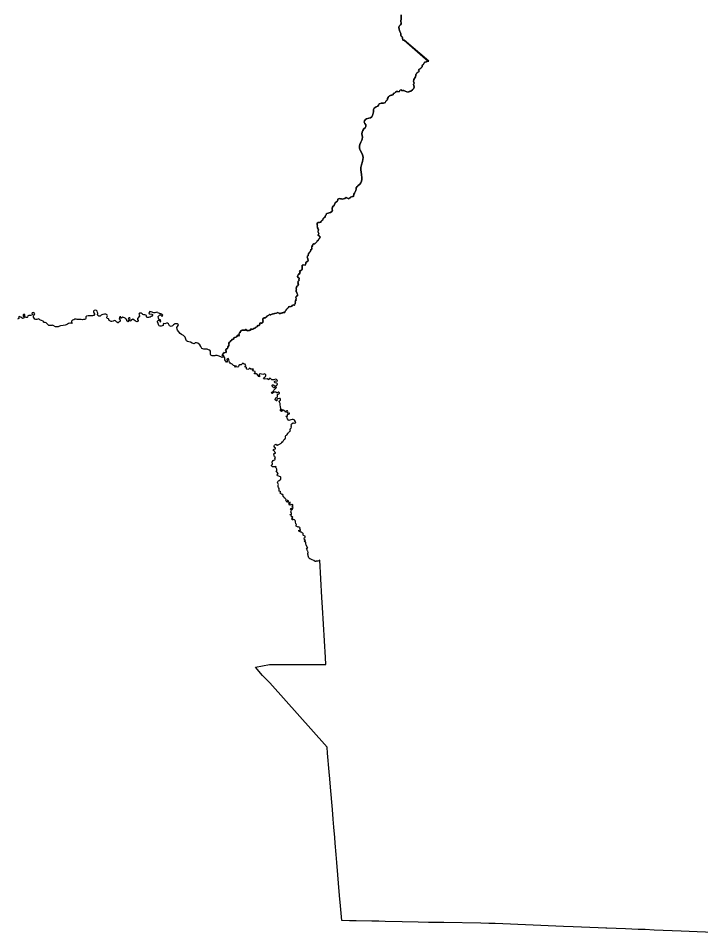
# Model space of a CAD drawing. Extents: x -74 to -34.8, y -33.8 to 5.3.
# Drawn here: x -61.648 to -58.528, y -16.321 to -12.145 of the extents above; entities that cross this region are included whole.
import ezdxf

# ---------------------------------------------------------------- set-up
doc = ezdxf.new("R2010")
doc.units = 0
doc.header["$LTSCALE"] = 2
doc.layers.add('UFEBRASIL', color=7, linetype='Continuous')

msp = doc.modelspace()

# ---------------------------------------------------------------- linework, layer by layer
at = {"layer": 'UFEBRASIL'}
for points in [[(-59.9004, -12.1295), (-59.8999, -12.1461), (-59.9012, -12.1598), (-59.8996, -12.1663), (-59.9002, -12.1709), (-59.9026, -12.175), (-59.9096, -12.1814), (-59.9108, -12.1865), (-59.9086, -12.1951), (-59.9079, -12.2013), (-59.9066, -12.2051), (-59.9013, -12.2152), (-59.9009, -12.2205), (-59.9017, -12.2239), (-59.8998, -12.2261), (-59.8984, -12.2288), (-59.8936, -12.2328), (-59.894, -12.2366), (-59.8923, -12.2455), (-59.8902, -12.2456), (-59.8863, -12.2455), (-59.7762, -12.3411), (-59.779, -12.3413), (-59.7844, -12.3433), (-59.7865, -12.3433), (-59.7929, -12.3458), (-59.794, -12.3492), (-59.7967, -12.352), (-59.7985, -12.355), (-59.8023, -12.359), (-59.8049, -12.3641), (-59.8046, -12.3668), (-59.8055, -12.3686), (-59.8089, -12.3708), (-59.8116, -12.3745), (-59.8139, -12.3764), (-59.8193, -12.3787), (-59.8202, -12.3815), (-59.818, -12.3856), (-59.8188, -12.3874), (-59.8188, -12.3899), (-59.8238, -12.3905), (-59.8279, -12.3954), (-59.8296, -12.3981), (-59.8325, -12.4014), (-59.8327, -12.4062), (-59.8351, -12.4132), (-59.8425, -12.4248), (-59.8435, -12.434), (-59.8429, -12.4376), (-59.8405, -12.4407), (-59.842, -12.4446), (-59.8436, -12.4467), (-59.8414, -12.4594), (-59.8442, -12.4672), (-59.848, -12.4721), (-59.8559, -12.4786), (-59.8605, -12.4799), (-59.8635, -12.4797), (-59.8662, -12.4816), (-59.8685, -12.4824), (-59.8738, -12.4813), (-59.882, -12.4785), (-59.888, -12.475), (-59.8911, -12.4749), (-59.8969, -12.4762), (-59.8974, -12.4739), (-59.8973, -12.4712), (-59.9045, -12.4728), (-59.9064, -12.4752), (-59.9092, -12.4807), (-59.9149, -12.4796), (-59.9212, -12.4797), (-59.9266, -12.483), (-59.9309, -12.4865), (-59.9363, -12.4885), (-59.9364, -12.4951), (-59.9433, -12.4968), (-59.9468, -12.4969), (-59.9491, -12.4974), (-59.9536, -12.4994), (-59.9586, -12.5036), (-59.9597, -12.507), (-59.9623, -12.5121), (-59.9627, -12.5153), (-59.9642, -12.5172), (-59.966, -12.5204), (-59.9681, -12.5218), (-59.9694, -12.5234), (-59.9734, -12.5304), (-59.9809, -12.5328), (-59.984, -12.5325), (-59.9862, -12.5332), (-59.9921, -12.5327), (-59.9973, -12.5357), (-60.0009, -12.5362), (-60.0038, -12.5413), (-60.0069, -12.5457), (-60.0147, -12.5497), (-60.0227, -12.5563), (-60.0266, -12.5616), (-60.0266, -12.5711), (-60.0281, -12.5793), (-60.0299, -12.5834), (-60.0316, -12.5895), (-60.0346, -12.595), (-60.0398, -12.5995), (-60.0483, -12.6005), (-60.0591, -12.6043), (-60.0634, -12.6076), (-60.0679, -12.6132), (-60.0687, -12.616), (-60.0696, -12.619), (-60.0664, -12.6252), (-60.0619, -12.6313), (-60.0617, -12.6388), (-60.0647, -12.6454), (-60.0701, -12.6504), (-60.0757, -12.6578), (-60.0781, -12.6646), (-60.0795, -12.6733), (-60.0762, -12.6885), (-60.0777, -12.6968), (-60.0791, -12.7019), (-60.0849, -12.7106), (-60.0871, -12.7154), (-60.0875, -12.7164), (-60.0906, -12.7279), (-60.0906, -12.7315), (-60.0907, -12.7368), (-60.0885, -12.7448), (-60.0868, -12.7482), (-60.0844, -12.7533), (-60.0778, -12.7641), (-60.0746, -12.7734), (-60.0742, -12.781), (-60.0762, -12.7991), (-60.0778, -12.8041), (-60.0812, -12.8145), (-60.082, -12.8201), (-60.0837, -12.826), (-60.0847, -12.8373), (-60.0819, -12.8588), (-60.0792, -12.8739), (-60.0791, -12.8811), (-60.0813, -12.8893), (-60.0841, -12.896), (-60.0881, -12.9024), (-60.0977, -12.911), (-60.1015, -12.9134), (-60.1051, -12.9195), (-60.1055, -12.9255), (-60.1075, -12.9317), (-60.1106, -12.9377), (-60.1118, -12.9412), (-60.1139, -12.9444), (-60.1158, -12.9486), (-60.1172, -12.9596), (-60.1228, -12.9599), (-60.1309, -12.9617), (-60.1321, -12.9644), (-60.1349, -12.9646), (-60.138, -12.9666), (-60.1398, -12.9702), (-60.1506, -12.9641), (-60.1566, -12.9687), (-60.1641, -12.9696), (-60.1674, -12.9706), (-60.1725, -12.9694), (-60.1778, -12.9696), (-60.1833, -12.9676), (-60.1893, -12.9711), (-60.19, -12.9752), (-60.1921, -12.9821), (-60.1944, -12.9825), (-60.2014, -12.9881), (-60.2046, -12.9956), (-60.2059, -13.0004), (-60.21, -13.0037), (-60.2137, -13.0071), (-60.215, -13.0116), (-60.2156, -13.0186), (-60.2132, -13.0216), (-60.2153, -13.027), (-60.2202, -13.0277), (-60.2247, -13.0335), (-60.2291, -13.0339), (-60.2341, -13.0355), (-60.2381, -13.036), (-60.2421, -13.0396), (-60.243, -13.043), (-60.2456, -13.0454), (-60.2478, -13.0499), (-60.2476, -13.0531), (-60.2497, -13.0546), (-60.2514, -13.0552), (-60.2534, -13.0564), (-60.2564, -13.0599), (-60.2573, -13.0651), (-60.2607, -13.0668), (-60.2639, -13.0698), (-60.2641, -13.0718), (-60.2667, -13.0738), (-60.2676, -13.0773), (-60.2732, -13.077), (-60.2784, -13.0778), (-60.283, -13.0806), (-60.2844, -13.0848), (-60.2837, -13.0882), (-60.2836, -13.0905), (-60.2844, -13.0918), (-60.2825, -13.0934), (-60.2834, -13.0959), (-60.2843, -13.0989), (-60.2824, -13.0987), (-60.2802, -13.1006), (-60.2792, -13.1026), (-60.2824, -13.1062), (-60.2806, -13.1073), (-60.278, -13.11), (-60.2771, -13.1127), (-60.2796, -13.1156), (-60.281, -13.1199), (-60.2788, -13.122), (-60.2783, -13.1251), (-60.2761, -13.1268), (-60.2769, -13.132), (-60.2796, -13.1337), (-60.2806, -13.1356), (-60.2777, -13.1367), (-60.2723, -13.1397), (-60.2685, -13.145), (-60.2728, -13.1491), (-60.2747, -13.1511), (-60.277, -13.1565), (-60.2798, -13.1596), (-60.2832, -13.1618), (-60.2857, -13.1631), (-60.2834, -13.1647), (-60.2858, -13.1659), (-60.2893, -13.1704), (-60.2913, -13.1719), (-60.2939, -13.1729), (-60.2958, -13.1753), (-60.2962, -13.1772), (-60.2996, -13.1754), (-60.3038, -13.1784), (-60.3044, -13.1794), (-60.3057, -13.1843), (-60.3082, -13.1888), (-60.3093, -13.1923), (-60.3078, -13.1948), (-60.3082, -13.1995), (-60.3129, -13.2027), (-60.3127, -13.2056), (-60.3139, -13.2081), (-60.3153, -13.2096), (-60.3153, -13.2117), (-60.3181, -13.2147), (-60.3201, -13.2153), (-60.3208, -13.2179), (-60.3235, -13.2201), (-60.3254, -13.2269), (-60.3249, -13.2299), (-60.3285, -13.2303), (-60.3283, -13.2335), (-60.3298, -13.2355), (-60.3278, -13.2389), (-60.3261, -13.2431), (-60.3248, -13.2505), (-60.3256, -13.2533), (-60.3267, -13.2553), (-60.3288, -13.2564), (-60.3346, -13.2585), (-60.3357, -13.2609), (-60.3353, -13.2664), (-60.3365, -13.269), (-60.339, -13.2723), (-60.3456, -13.2714), (-60.3518, -13.273), (-60.3523, -13.2774), (-60.3516, -13.2813), (-60.3521, -13.2848), (-60.3518, -13.2917), (-60.354, -13.2946), (-60.3581, -13.2973), (-60.3608, -13.2985), (-60.3632, -13.2965), (-60.365, -13.2999), (-60.362, -13.301), (-60.363, -13.3044), (-60.3616, -13.3086), (-60.3655, -13.3097), (-60.365, -13.3137), (-60.3682, -13.3143), (-60.3716, -13.3186), (-60.3735, -13.3244), (-60.3701, -13.3288), (-60.3661, -13.3322), (-60.3657, -13.3356), (-60.3672, -13.3395), (-60.3653, -13.3409), (-60.3677, -13.3437), (-60.3699, -13.3451), (-60.3712, -13.3484), (-60.3703, -13.3522), (-60.3704, -13.3552), (-60.3702, -13.3582), (-60.3686, -13.3586), (-60.3708, -13.3636), (-60.3713, -13.3675), (-60.3736, -13.3669), (-60.3766, -13.3687), (-60.3776, -13.3715), (-60.3761, -13.374), (-60.3796, -13.3752), (-60.3795, -13.3794), (-60.3775, -13.3821), (-60.3796, -13.385), (-60.379, -13.3876), (-60.3786, -13.3912), (-60.3789, -13.3944), (-60.3767, -13.3971), (-60.3748, -13.4031), (-60.3742, -13.4058), (-60.3719, -13.4089), (-60.3743, -13.4096), (-60.3732, -13.4123), (-60.3764, -13.4137), (-60.3793, -13.4153), (-60.3811, -13.4206), (-60.3793, -13.4225), (-60.3793, -13.4253), (-60.3816, -13.4284), (-60.3799, -13.4305), (-60.3829, -13.4347), (-60.3841, -13.4412), (-60.3816, -13.4421), (-60.3849, -13.4451), (-60.384, -13.4492), (-60.3859, -13.4498), (-60.3879, -13.4547), (-60.3906, -13.4558), (-60.3919, -13.4541), (-60.3955, -13.4545), (-60.3999, -13.4563), (-60.3996, -13.4593), (-60.4, -13.4608), (-60.4025, -13.4629), (-60.4046, -13.4617), (-60.4085, -13.4624), (-60.4115, -13.4617), (-60.4177, -13.4672), (-60.4185, -13.4703), (-60.4212, -13.4718), (-60.424, -13.4739), (-60.4252, -13.476), (-60.4257, -13.4785), (-60.4304, -13.482), (-60.432, -13.4884), (-60.4387, -13.4881), (-60.4407, -13.4896), (-60.4434, -13.4898), (-60.4469, -13.4914), (-60.4491, -13.4915), (-60.4512, -13.4928), (-60.4564, -13.4935), (-60.4578, -13.4913), (-60.4616, -13.4906), (-60.4656, -13.4891), (-60.467, -13.4907), (-60.469, -13.4921), (-60.479, -13.493), (-60.4817, -13.4969), (-60.483, -13.495), (-60.4864, -13.4942), (-60.4895, -13.4965), (-60.4939, -13.498), (-60.4956, -13.4997), (-60.4992, -13.4986), (-60.5012, -13.4985), (-60.5033, -13.4996), (-60.5051, -13.5013), (-60.5109, -13.5036), (-60.513, -13.5059), (-60.5142, -13.5082), (-60.5181, -13.5107), (-60.5203, -13.5127), (-60.523, -13.5138), (-60.5259, -13.5135), (-60.5317, -13.5181), (-60.5317, -13.5237), (-60.5303, -13.5277), (-60.5314, -13.5302), (-60.532, -13.5337), (-60.5331, -13.5362), (-60.5358, -13.5373), (-60.544, -13.5365), (-60.5468, -13.5393), (-60.545, -13.5413), (-60.547, -13.5472), (-60.5484, -13.5484), (-60.5548, -13.5482), (-60.557, -13.5503), (-60.5548, -13.5501), (-60.5574, -13.5516), (-60.556, -13.5534), (-60.5587, -13.5541), (-60.5626, -13.556), (-60.5662, -13.5578), (-60.5672, -13.5596), (-60.5696, -13.5608), (-60.5725, -13.5623), (-60.5776, -13.5652), (-60.5817, -13.5662), (-60.5848, -13.564), (-60.5877, -13.5651), (-60.5888, -13.5692), (-60.5925, -13.5716), (-60.5969, -13.5706), (-60.6003, -13.5727), (-60.6051, -13.5691), (-60.6098, -13.5671), (-60.6113, -13.5663), (-60.6139, -13.5689), (-60.6208, -13.5693), (-60.6241, -13.5691), (-60.6273, -13.57), (-60.6294, -13.5731), (-60.6322, -13.5717), (-60.6322, -13.5745), (-60.6348, -13.5745), (-60.6357, -13.578), (-60.6334, -13.5792), (-60.6376, -13.5811), (-60.6396, -13.5853), (-60.6414, -13.5851), (-60.642, -13.587), (-60.6406, -13.5896), (-60.6383, -13.592), (-60.6401, -13.5942), (-60.6428, -13.596), (-60.6428, -13.5939), (-60.6455, -13.5928), (-60.6527, -13.5991), (-60.6534, -13.6011), (-60.6555, -13.6024), (-60.6578, -13.6031), (-60.6608, -13.6036), (-60.6642, -13.6049), (-60.6644, -13.607), (-60.666, -13.6115), (-60.6693, -13.6083), (-60.6707, -13.6114), (-60.6696, -13.6135), (-60.6727, -13.6125), (-60.6743, -13.6171), (-60.6764, -13.6186), (-60.6794, -13.6185), (-60.6814, -13.6221), (-60.6847, -13.6244), (-60.686, -13.6252), (-60.686, -13.629), (-60.687, -13.6321), (-60.6887, -13.6351), (-60.6861, -13.6349), (-60.6875, -13.6375), (-60.6864, -13.6392), (-60.6896, -13.644), (-60.6918, -13.6447), (-60.6917, -13.6471), (-60.6919, -13.6501), (-60.6935, -13.6533), (-60.6996, -13.6542), (-60.6977, -13.6578), (-60.7007, -13.6571), (-60.7021, -13.6603), (-60.7011, -13.6622), (-60.699, -13.6646), (-60.697, -13.6665), (-60.6991, -13.6659), (-60.6986, -13.6688), (-60.6997, -13.6708), (-60.7017, -13.6702), (-60.7035, -13.6718), (-60.7073, -13.6723), (-60.7096, -13.6717), (-60.7096, -13.6761), (-60.7119, -13.6756), (-60.7139, -13.676), (-60.7143, -13.6804), (-60.7136, -13.6826), (-60.7168, -13.6822), (-60.717, -13.6851), (-60.7148, -13.6842), (-60.7147, -13.6873), (-60.7123, -13.6879), (-60.71, -13.6873), (-60.7093, -13.6895), (-60.7093, -13.693), (-60.7175, -13.6937), (-60.7238, -13.6916), (-60.7351, -13.6864), (-60.7396, -13.6853), (-60.7483, -13.6855), (-60.7514, -13.6867), (-60.7552, -13.6873), (-60.7631, -13.6865), (-60.7695, -13.6842), (-60.7714, -13.6798), (-60.7701, -13.6727), (-60.7705, -13.6651), (-60.7741, -13.6613), (-60.7799, -13.6598), (-60.7864, -13.6564), (-60.7909, -13.6556), (-60.8018, -13.6564), (-60.8107, -13.6537), (-60.8151, -13.6436), (-60.8191, -13.6369), (-60.8286, -13.6295), (-60.835, -13.6271), (-60.8411, -13.6277), (-60.845, -13.6316), (-60.8541, -13.6294), (-60.8613, -13.6244), (-60.8689, -13.6223), (-60.8752, -13.6214), (-60.8798, -13.6175), (-60.8836, -13.6109), (-60.8871, -13.6019), (-60.8942, -13.5939), (-60.9025, -13.5894), (-60.9089, -13.5848), (-60.9208, -13.5689), (-60.9226, -13.5651), (-60.9248, -13.557), (-60.919, -13.5483), (-60.9165, -13.5467), (-60.9187, -13.5434), (-60.923, -13.5409), (-60.9339, -13.5407), (-60.9355, -13.5419), (-60.9403, -13.5452), (-60.9444, -13.5489), (-60.951, -13.5519), (-60.958, -13.5489), (-60.9625, -13.5406), (-60.9674, -13.5369), (-60.9721, -13.537), (-60.9789, -13.5402), (-60.986, -13.5387), (-60.9866, -13.5422), (-60.987, -13.5481), (-60.9915, -13.5493), (-60.9956, -13.5511), (-61.0005, -13.5517), (-61.0056, -13.5503), (-61.007, -13.5475), (-61.0094, -13.5389), (-61.0123, -13.531), (-61.0124, -13.5282), (-61.0087, -13.5233), (-61.0039, -13.5252), (-61.0022, -13.5289), (-61.0009, -13.531), (-60.9981, -13.5292), (-60.9977, -13.5276), (-60.9994, -13.5229), (-61.0003, -13.5221), (-61.0033, -13.5202), (-61.0068, -13.5184), (-61.0077, -13.5161), (-61.0085, -13.5129), (-61.0092, -13.5106), (-61.009, -13.5064), (-61.0057, -13.503), (-61.0029, -13.5013), (-60.9985, -13.4999), (-60.9961, -13.5027), (-60.9933, -13.5052), (-60.9914, -13.5048), (-60.9896, -13.5037), (-60.9883, -13.5003), (-60.9925, -13.4969), (-60.9944, -13.4958), (-60.997, -13.4949), (-61.0015, -13.4949), (-61.0072, -13.4925), (-61.0121, -13.4895), (-61.0149, -13.4875), (-61.0206, -13.4883), (-61.0255, -13.4905), (-61.0299, -13.4899), (-61.0411, -13.4851), (-61.047, -13.4847), (-61.051, -13.4888), (-61.0524, -13.4926), (-61.051, -13.4954), (-61.0475, -13.4953), (-61.0393, -13.497), (-61.0356, -13.4971), (-61.0355, -13.501), (-61.0385, -13.5059), (-61.0412, -13.5077), (-61.0466, -13.5093), (-61.0494, -13.5099), (-61.0541, -13.5114), (-61.0604, -13.5119), (-61.0634, -13.5078), (-61.0636, -13.5021), (-61.0661, -13.5007), (-61.0711, -13.5), (-61.0758, -13.4995), (-61.0792, -13.4979), (-61.0825, -13.4952), (-61.0878, -13.4921), (-61.0903, -13.4921), (-61.0947, -13.4922), (-61.0978, -13.4958), (-61.0957, -13.4999), (-61.0945, -13.5037), (-61.095, -13.5061), (-61.1034, -13.5158), (-61.1043, -13.5204), (-61.1017, -13.525), (-61.1009, -13.5285), (-61.1062, -13.5317), (-61.1125, -13.5283), (-61.1203, -13.5215), (-61.126, -13.5199), (-61.132, -13.5234), (-61.1339, -13.5273), (-61.1396, -13.529), (-61.1406, -13.5248), (-61.1378, -13.5177), (-61.1385, -13.5124), (-61.1441, -13.5134), (-61.1474, -13.5191), (-61.1457, -13.5232), (-61.1443, -13.5286), (-61.147, -13.532), (-61.1532, -13.5273), (-61.1549, -13.5197), (-61.1567, -13.5171), (-61.1604, -13.5151), (-61.1713, -13.5106), (-61.1781, -13.5147), (-61.1825, -13.5143), (-61.1805, -13.5088), (-61.1841, -13.5079), (-61.1878, -13.5169), (-61.1833, -13.5219), (-61.1828, -13.5277), (-61.1853, -13.5305), (-61.1887, -13.5322), (-61.1916, -13.5357), (-61.1943, -13.5364), (-61.1985, -13.5333), (-61.2043, -13.527), (-61.2079, -13.5254), (-61.2126, -13.5269), (-61.2153, -13.5286), (-61.2217, -13.5302), (-61.2241, -13.5294), (-61.2335, -13.525), (-61.235, -13.5203), (-61.2354, -13.5192), (-61.2372, -13.517), (-61.2415, -13.516), (-61.2438, -13.5128), (-61.2436, -13.51), (-61.2415, -13.5044), (-61.2419, -13.5011), (-61.2432, -13.499), (-61.2483, -13.4963), (-61.2553, -13.4963), (-61.2623, -13.4975), (-61.2668, -13.4995), (-61.2697, -13.5013), (-61.2723, -13.5043), (-61.2752, -13.5061), (-61.2804, -13.5056), (-61.2856, -13.5021), (-61.2862, -13.4982), (-61.2859, -13.4937), (-61.2859, -13.4911), (-61.287, -13.488), (-61.2883, -13.4829), (-61.2919, -13.4801), (-61.2963, -13.4778), (-61.3026, -13.4789), (-61.3053, -13.482), (-61.3054, -13.4863), (-61.3028, -13.4901), (-61.301, -13.4942), (-61.3011, -13.4982), (-61.304, -13.5018), (-61.3062, -13.5031), (-61.3089, -13.504), (-61.3135, -13.5045), (-61.3287, -13.5036), (-61.3364, -13.5056), (-61.3395, -13.5081), (-61.3399, -13.5116), (-61.3401, -13.5158), (-61.3422, -13.5184), (-61.3467, -13.5202), (-61.3505, -13.5212), (-61.3558, -13.5216), (-61.3608, -13.5209), (-61.3653, -13.5211), (-61.3698, -13.521), (-61.3744, -13.5211), (-61.379, -13.5205), (-61.3844, -13.5194), (-61.3898, -13.5198), (-61.395, -13.5216), (-61.4014, -13.5242), (-61.405, -13.5283), (-61.4049, -13.5322), (-61.4041, -13.5345), (-61.4025, -13.5379), (-61.405, -13.5397), (-61.4095, -13.5377), (-61.4132, -13.5379), (-61.4185, -13.5396), (-61.4241, -13.5423), (-61.4296, -13.5454), (-61.4348, -13.5464), (-61.4428, -13.5475), (-61.4551, -13.5497), (-61.4601, -13.5515), (-61.4658, -13.5541), (-61.4708, -13.5543), (-61.475, -13.5535), (-61.4791, -13.5538), (-61.4892, -13.5474), (-61.492, -13.5464), (-61.4954, -13.5479), (-61.5003, -13.5486), (-61.5032, -13.5482), (-61.5083, -13.5479), (-61.5145, -13.5426), (-61.5217, -13.5355), (-61.5258, -13.5345), (-61.5297, -13.5345), (-61.5329, -13.533), (-61.534, -13.5304), (-61.5353, -13.5279), (-61.543, -13.5254), (-61.5473, -13.5243), (-61.5496, -13.5229), (-61.5536, -13.5197), (-61.5564, -13.5182), (-61.5597, -13.5199), (-61.5632, -13.5214), (-61.5677, -13.5212), (-61.5724, -13.5186), (-61.5766, -13.514), (-61.5789, -13.5099), (-61.5786, -13.5054), (-61.5762, -13.5001), (-61.5731, -13.4941), (-61.5767, -13.4886), (-61.5843, -13.4906), (-61.5859, -13.4936), (-61.5842, -13.4962), (-61.5856, -13.5006), (-61.5914, -13.5031), (-61.5995, -13.5017), (-61.6046, -13.5046), (-61.6066, -13.5094), (-61.608, -13.5117), (-61.6159, -13.5114), (-61.6189, -13.5057), (-61.619, -13.4992), (-61.6232, -13.4967), (-61.6262, -13.4999), (-61.6257, -13.505), (-61.6231, -13.5092), (-61.6228, -13.5146), (-61.629, -13.5155), (-61.6369, -13.5095), (-61.6451, -13.5068), (-61.6474, -13.5108), (-61.6459, -13.5165), (-61.6515, -13.5187)], [(-58.4374, -16.321), (-58.6214, -16.3133), (-58.7448, -16.3088), (-58.7863, -16.3069), (-58.8186, -16.3059), (-58.876, -16.3034), (-58.9614, -16.3003), (-58.9654, -16.3001), (-59.0002, -16.2988), (-59.1142, -16.2939), (-59.1581, -16.2921), (-59.4701, -16.2795), (-59.4728, -16.2793), (-59.4962, -16.2789), (-59.5002, -16.2785), (-59.5368, -16.2774), (-59.7057, -16.2748), (-59.7751, -16.2738), (-59.8232, -16.2732), (-59.8951, -16.2718), (-59.9731, -16.27), (-60.0015, -16.269), (-60.0126, -16.2689), (-60.0337, -16.2683), (-60.1053, -16.2673), (-60.136, -16.2672), (-60.1717, -16.2658), (-60.1774, -16.1978), (-60.1814, -16.1514), (-60.1938, -16.0006), (-60.1972, -15.9634), (-60.2012, -15.9119), (-60.2034, -15.8858), (-60.2074, -15.8392), (-60.2107, -15.8018), (-60.2141, -15.7584), (-60.223, -15.6567), (-60.2261, -15.6183), (-60.2285, -15.5869), (-60.236, -15.5008), (-60.2386, -15.4739), (-60.5004, -15.1798), (-60.533, -15.1465), (-60.565, -15.1087), (-60.501, -15.0962), (-60.2443, -15.0968), (-60.2463, -15.0638), (-60.2599, -14.8365), (-60.2627, -14.79), (-60.2721, -14.6203), (-60.2741, -14.6211), (-60.2765, -14.6226), (-60.2812, -14.624), (-60.2875, -14.6239), (-60.2902, -14.6252), (-60.293, -14.6253), (-60.2992, -14.6214), (-60.306, -14.6178), (-60.3124, -14.6155), (-60.3156, -14.6142), (-60.3173, -14.6132), (-60.3211, -14.6089), (-60.3233, -14.6042), (-60.324, -14.6002), (-60.3244, -14.5976), (-60.3259, -14.5928), (-60.3259, -14.5886), (-60.3254, -14.5853), (-60.3262, -14.5791), (-60.3278, -14.5769), (-60.3292, -14.5742), (-60.3295, -14.5721), (-60.3306, -14.5695), (-60.3319, -14.5678), (-60.3309, -14.5651), (-60.3267, -14.5627), (-60.3289, -14.5602), (-60.3289, -14.5576), (-60.3315, -14.5572), (-60.3331, -14.5549), (-60.3324, -14.5512), (-60.334, -14.5519), (-60.3355, -14.5454), (-60.3348, -14.5419), (-60.3359, -14.5396), (-60.3371, -14.5357), (-60.339, -14.5359), (-60.3405, -14.5358), (-60.3434, -14.5331), (-60.3401, -14.5303), (-60.3384, -14.5313), (-60.3368, -14.5287), (-60.3385, -14.528), (-60.3399, -14.5263), (-60.3429, -14.5235), (-60.3426, -14.5209), (-60.3417, -14.5179), (-60.3409, -14.5163), (-60.339, -14.5158), (-60.3391, -14.5103), (-60.3457, -14.5069), (-60.347, -14.5053), (-60.3473, -14.5027), (-60.3479, -14.5004), (-60.3481, -14.498), (-60.3491, -14.4962), (-60.3527, -14.4942), (-60.3553, -14.4926), (-60.3584, -14.4915), (-60.3669, -14.4873), (-60.3672, -14.4832), (-60.3647, -14.4852), (-60.3609, -14.4856), (-60.3602, -14.4843), (-60.3608, -14.4815), (-60.3604, -14.4767), (-60.3633, -14.4756), (-60.3633, -14.4738), (-60.3607, -14.4734), (-60.3621, -14.4705), (-60.3654, -14.4685), (-60.3693, -14.4682), (-60.3714, -14.4685), (-60.3736, -14.4671), (-60.3789, -14.4637), (-60.3792, -14.4621), (-60.3791, -14.4598), (-60.378, -14.4575), (-60.3801, -14.4556), (-60.3814, -14.4542), (-60.3819, -14.4449), (-60.3831, -14.4418), (-60.3848, -14.4393), (-60.3879, -14.436), (-60.3925, -14.4341), (-60.3945, -14.4352), (-60.3967, -14.4359), (-60.3999, -14.4331), (-60.3994, -14.4302), (-60.3978, -14.4307), (-60.3943, -14.4299), (-60.3959, -14.4281), (-60.3984, -14.4258), (-60.3946, -14.4213), (-60.3962, -14.4197), (-60.3984, -14.4218), (-60.399, -14.4235), (-60.4014, -14.4216), (-60.4001, -14.4189), (-60.403, -14.4174), (-60.4033, -14.4145), (-60.4068, -14.4132), (-60.4067, -14.4116), (-60.4029, -14.4121), (-60.4013, -14.41), (-60.4001, -14.4036), (-60.4026, -14.403), (-60.4039, -14.401), (-60.4039, -14.3989), (-60.402, -14.3953), (-60.4006, -14.3902), (-60.4043, -14.3888), (-60.4051, -14.3867), (-60.4038, -14.3843), (-60.3998, -14.3822), (-60.3998, -14.3856), (-60.3994, -14.3873), (-60.3964, -14.3881), (-60.396, -14.3867), (-60.3953, -14.3827), (-60.3933, -14.3795), (-60.3955, -14.3791), (-60.3974, -14.3775), (-60.3949, -14.373), (-60.3955, -14.3695), (-60.394, -14.3686), (-60.3943, -14.3666), (-60.3975, -14.3644), (-60.4003, -14.3664), (-60.4037, -14.3665), (-60.4057, -14.3649), (-60.4072, -14.3668), (-60.4074, -14.3688), (-60.4094, -14.3687), (-60.4115, -14.3652), (-60.4115, -14.3631), (-60.4093, -14.3619), (-60.4068, -14.3603), (-60.4062, -14.3563), (-60.4076, -14.3551), (-60.4097, -14.3565), (-60.4115, -14.36), (-60.4132, -14.3596), (-60.4147, -14.3578), (-60.4158, -14.3556), (-60.4145, -14.3523), (-60.4143, -14.3492), (-60.4181, -14.348), (-60.4199, -14.348), (-60.4197, -14.3516), (-60.4201, -14.3541), (-60.4229, -14.3535), (-60.4247, -14.3497), (-60.4273, -14.3467), (-60.4248, -14.3441), (-60.4257, -14.342), (-60.4294, -14.3388), (-60.4342, -14.3358), (-60.4346, -14.334), (-60.4358, -14.3305), (-60.4385, -14.3285), (-60.44, -14.3254), (-60.4392, -14.3241), (-60.4404, -14.3205), (-60.4418, -14.3199), (-60.4442, -14.32), (-60.4465, -14.3186), (-60.4487, -14.3162), (-60.4511, -14.3151), (-60.4538, -14.3125), (-60.4515, -14.309), (-60.4503, -14.3074), (-60.4525, -14.3059), (-60.4571, -14.3042), (-60.4566, -14.3025), (-60.4564, -14.2985), (-60.4565, -14.2954), (-60.457, -14.2921), (-60.4598, -14.2884), (-60.4615, -14.2839), (-60.4621, -14.2806), (-60.462, -14.2768), (-60.4602, -14.2736), (-60.4612, -14.2711), (-60.4637, -14.2676), (-60.4652, -14.2644), (-60.4628, -14.2612), (-60.4609, -14.2576), (-60.4574, -14.2553), (-60.4493, -14.2492), (-60.4493, -14.2414), (-60.451, -14.2391), (-60.4551, -14.2377), (-60.4591, -14.2362), (-60.463, -14.2349), (-60.4649, -14.234), (-60.4657, -14.2297), (-60.4647, -14.2284), (-60.462, -14.2244), (-60.4625, -14.2221), (-60.4656, -14.2184), (-60.4689, -14.2157), (-60.4703, -14.2139), (-60.468, -14.2101), (-60.4675, -14.2071), (-60.4676, -14.2043), (-60.469, -14.2017), (-60.4714, -14.1993), (-60.4717, -14.1973), (-60.4716, -14.1952), (-60.473, -14.1914), (-60.4771, -14.1931), (-60.4809, -14.1936), (-60.4829, -14.1937), (-60.485, -14.1935), (-60.4873, -14.1928), (-60.4924, -14.1882), (-60.4923, -14.1866), (-60.4898, -14.183), (-60.4883, -14.1822), (-60.4878, -14.179), (-60.4887, -14.1753), (-60.4886, -14.1713), (-60.487, -14.1692), (-60.4845, -14.165), (-60.4813, -14.1625), (-60.4767, -14.1609), (-60.4752, -14.1603), (-60.4762, -14.1558), (-60.4747, -14.1532), (-60.4742, -14.1497), (-60.4781, -14.1479), (-60.4799, -14.1416), (-60.4822, -14.1366), (-60.4825, -14.1349), (-60.48, -14.1324), (-60.4784, -14.1325), (-60.4739, -14.1304), (-60.4732, -14.1283), (-60.4773, -14.1259), (-60.4786, -14.1238), (-60.4796, -14.121), (-60.483, -14.1184), (-60.4843, -14.1172), (-60.4834, -14.115), (-60.48, -14.1131), (-60.4744, -14.1116), (-60.4733, -14.1098), (-60.4736, -14.107), (-60.4769, -14.1054), (-60.4798, -14.1005), (-60.4799, -14.0978), (-60.478, -14.0939), (-60.4766, -14.0926), (-60.4704, -14.0897), (-60.4675, -14.0944), (-60.4651, -14.095), (-60.4621, -14.0937), (-60.4528, -14.0885), (-60.4515, -14.087), (-60.4476, -14.0856), (-60.4463, -14.0841), (-60.445, -14.0824), (-60.4444, -14.0798), (-60.4407, -14.0787), (-60.4395, -14.0761), (-60.4369, -14.0727), (-60.4357, -14.0707), (-60.4333, -14.0694), (-60.4312, -14.0678), (-60.4311, -14.065), (-60.4288, -14.0636), (-60.4286, -14.0614), (-60.4294, -14.06), (-60.4283, -14.0583), (-60.4284, -14.0562), (-60.4283, -14.0539), (-60.4262, -14.0509), (-60.4242, -14.0485), (-60.4208, -14.0468), (-60.4199, -14.0448), (-60.4201, -14.0426), (-60.4171, -14.0424), (-60.417, -14.0402), (-60.4163, -14.0378), (-60.4128, -14.036), (-60.4111, -14.0339), (-60.4094, -14.0329), (-60.406, -14.0303), (-60.4076, -14.0277), (-60.4075, -14.0262), (-60.4064, -14.0224), (-60.4047, -14.0192), (-60.4029, -14.0171), (-60.4004, -14.0103), (-60.402, -14.0091), (-60.4015, -14.0036), (-60.4031, -14.0027), (-60.4016, -13.9992), (-60.3989, -13.9967), (-60.3983, -13.995), (-60.3956, -13.997), (-60.3932, -13.9926), (-60.391, -13.9926), (-60.3857, -13.9935), (-60.3821, -13.9923), (-60.3817, -13.9904), (-60.3821, -13.9875), (-60.3869, -13.981), (-60.3891, -13.9789), (-60.3928, -13.9778), (-60.3977, -13.9776), (-60.4035, -13.9787), (-60.4133, -13.9816), (-60.4151, -13.9806), (-60.4188, -13.9745), (-60.4201, -13.969), (-60.422, -13.9669), (-60.4243, -13.9657), (-60.4265, -13.9618), (-60.4233, -13.9616), (-60.4224, -13.963), (-60.4201, -13.9637), (-60.4184, -13.9591), (-60.4195, -13.9557), (-60.4192, -13.9539), (-60.4102, -13.9516), (-60.4103, -13.9485), (-60.4121, -13.9481), (-60.4166, -13.9494), (-60.4191, -13.9458), (-60.4172, -13.9406), (-60.419, -13.9376), (-60.4226, -13.9375), (-60.4228, -13.9394), (-60.4249, -13.9395), (-60.4276, -13.9436), (-60.4293, -13.9424), (-60.4318, -13.9391), (-60.4387, -13.9352), (-60.4463, -13.9313), (-60.4464, -13.9346), (-60.4439, -13.9394), (-60.4461, -13.9401), (-60.4485, -13.9394), (-60.4509, -13.9376), (-60.4511, -13.9344), (-60.4504, -13.9321), (-60.4501, -13.9286), (-60.4512, -13.9174), (-60.4528, -13.9119), (-60.4524, -13.9047), (-60.4559, -13.8976), (-60.4565, -13.894), (-60.4558, -13.8919), (-60.4518, -13.8888), (-60.4504, -13.8864), (-60.4525, -13.8821), (-60.4552, -13.881), (-60.4635, -13.8825), (-60.4671, -13.8853), (-60.4677, -13.8873), (-60.4674, -13.8917), (-60.4691, -13.8917), (-60.4753, -13.8877), (-60.4761, -13.884), (-60.4723, -13.8785), (-60.4673, -13.8762), (-60.465, -13.8739), (-60.4642, -13.8713), (-60.4646, -13.8656), (-60.4642, -13.8631), (-60.462, -13.8614), (-60.4562, -13.8586), (-60.4558, -13.8557), (-60.4568, -13.8539), (-60.459, -13.8527), (-60.4612, -13.8531), (-60.465, -13.856), (-60.4674, -13.8561), (-60.473, -13.8532), (-60.4783, -13.8525), (-60.4797, -13.8532), (-60.4886, -13.8583), (-60.491, -13.858), (-60.4928, -13.8563), (-60.4907, -13.8525), (-60.4842, -13.8489), (-60.4817, -13.8434), (-60.4787, -13.8398), (-60.4753, -13.8372), (-60.4691, -13.8313), (-60.4716, -13.8296), (-60.4748, -13.8298), (-60.4797, -13.8333), (-60.4824, -13.8324), (-60.4852, -13.8303), (-60.4894, -13.8257), (-60.49, -13.8235), (-60.4893, -13.8204), (-60.4871, -13.8195), (-60.4851, -13.8192), (-60.482, -13.8202), (-60.4763, -13.8239), (-60.4734, -13.8242), (-60.4705, -13.823), (-60.4683, -13.8213), (-60.4667, -13.8193), (-60.4655, -13.8142), (-60.4682, -13.812), (-60.4753, -13.8104), (-60.4777, -13.8091), (-60.4786, -13.807), (-60.4788, -13.8044), (-60.4772, -13.8024), (-60.4733, -13.801), (-60.4657, -13.8017), (-60.465, -13.7993), (-60.4689, -13.7947), (-60.4727, -13.7937), (-60.4832, -13.7958), (-60.4871, -13.7961), (-60.4902, -13.7959), (-60.4923, -13.7952), (-60.4939, -13.7938), (-60.4967, -13.7901), (-60.5004, -13.7889), (-60.5021, -13.791), (-60.5041, -13.7956), (-60.5116, -13.7911), (-60.5232, -13.7933), (-60.5285, -13.7918), (-60.5229, -13.7845), (-60.5193, -13.7816), (-60.5174, -13.7779), (-60.5181, -13.7727), (-60.523, -13.7689), (-60.5274, -13.7696), (-60.5319, -13.7716), (-60.5424, -13.7694), (-60.5482, -13.7703), (-60.5485, -13.774), (-60.5468, -13.7776), (-60.5465, -13.7824), (-60.5502, -13.7817), (-60.5577, -13.7709), (-60.5612, -13.7694), (-60.5694, -13.7687), (-60.5703, -13.7651), (-60.5674, -13.7629), (-60.5664, -13.7579), (-60.5724, -13.7571), (-60.5789, -13.7557), (-60.5748, -13.7474), (-60.5816, -13.7477), (-60.587, -13.7468), (-60.592, -13.7432), (-60.5943, -13.7455), (-60.6004, -13.7489), (-60.6044, -13.748), (-60.6067, -13.7463), (-60.6059, -13.7394), (-60.608, -13.7366), (-60.611, -13.7404), (-60.6122, -13.7348), (-60.6098, -13.7304), (-60.6117, -13.7253), (-60.619, -13.7252), (-60.6193, -13.7209), (-60.6235, -13.7195), (-60.6309, -13.7284), (-60.6368, -13.7282), (-60.6415, -13.7309), (-60.6428, -13.7357), (-60.6462, -13.7387), (-60.6517, -13.7361), (-60.6528, -13.7302), (-60.6563, -13.7336), (-60.6549, -13.7367), (-60.6563, -13.7383), (-60.6596, -13.734), (-60.6618, -13.733), (-60.6657, -13.73), (-60.6721, -13.7243), (-60.6762, -13.7229), (-60.6808, -13.7199), (-60.684, -13.716), (-60.686, -13.712), (-60.6866, -13.7032), (-60.69, -13.6994), (-60.6956, -13.7015), (-60.6943, -13.7098), (-60.6939, -13.7155), (-60.6972, -13.715), (-60.7047, -13.7047), (-60.7058, -13.7009), (-60.7057, -13.6953), (-60.7093, -13.693), (-60.7093, -13.6895), (-60.71, -13.6873), (-60.7123, -13.6879), (-60.7147, -13.6873), (-60.7148, -13.6842), (-60.717, -13.6851), (-60.7168, -13.6822), (-60.7137, -13.6826), (-60.7133, -13.679), (-60.714, -13.676), (-60.7119, -13.6756), (-60.7096, -13.6761), (-60.7097, -13.6717), (-60.7073, -13.6723), (-60.7035, -13.6718), (-60.7017, -13.6702), (-60.6997, -13.6708), (-60.6986, -13.6688), (-60.6991, -13.6659), (-60.697, -13.6665), (-60.6989, -13.6628), (-60.7011, -13.6622), (-60.7021, -13.6603), (-60.7007, -13.6571), (-60.6977, -13.6578), (-60.6996, -13.6542), (-60.6935, -13.6533), (-60.6906, -13.649), (-60.6917, -13.6471), (-60.6918, -13.6447), (-60.6896, -13.644), (-60.6864, -13.6392), (-60.6875, -13.6375), (-60.6861, -13.6349), (-60.6891, -13.6335), (-60.687, -13.6321), (-60.6868, -13.6283), (-60.6847, -13.6244), (-60.683, -13.6242), (-60.681, -13.6207), (-60.6794, -13.6185), (-60.6764, -13.6186), (-60.6743, -13.6171), (-60.6727, -13.6125), (-60.6696, -13.6135), (-60.6707, -13.6114), (-60.6693, -13.6083), (-60.666, -13.6115), (-60.6644, -13.607), (-60.6642, -13.6049), (-60.6608, -13.6036), (-60.6572, -13.6014), (-60.6555, -13.6024), (-60.6534, -13.6011), (-60.6527, -13.5991), (-60.6455, -13.5928), (-60.6428, -13.5939), (-60.6412, -13.5965), (-60.6401, -13.5942), (-60.6388, -13.5908), (-60.6402, -13.5882), (-60.642, -13.587), (-60.6396, -13.5853), (-60.6397, -13.5839), (-60.6376, -13.5811), (-60.6334, -13.5792), (-60.6343, -13.5769), (-60.6348, -13.5745), (-60.6322, -13.5745), (-60.6322, -13.5717), (-60.6294, -13.5731), (-60.6274, -13.57), (-60.6241, -13.5691), (-60.6208, -13.5693), (-60.6139, -13.5689), (-60.6098, -13.5671), (-60.6096, -13.5688), (-60.6051, -13.5691), (-60.6049, -13.5707), (-60.6003, -13.5727), (-60.595, -13.5702), (-60.5925, -13.5715), (-60.5888, -13.5692), (-60.5877, -13.5651), (-60.5848, -13.564), (-60.5817, -13.5662), (-60.5777, -13.5652), (-60.572, -13.5609), (-60.5696, -13.5608), (-60.5672, -13.5596), (-60.5652, -13.5584), (-60.5626, -13.556), (-60.5587, -13.5541), (-60.556, -13.5534), (-60.5574, -13.5516), (-60.5548, -13.5501), (-60.557, -13.5503), (-60.5548, -13.5482), (-60.5484, -13.5484), (-60.5471, -13.5456), (-60.545, -13.5413), (-60.5449, -13.5388), (-60.544, -13.5365), (-60.5406, -13.5368), (-60.5358, -13.5373), (-60.5331, -13.5362), (-60.5332, -13.5323), (-60.5314, -13.5302), (-60.5303, -13.5277), (-60.5317, -13.5237), (-60.5317, -13.5181), (-60.5259, -13.5135), (-60.523, -13.5138), (-60.5203, -13.5127), (-60.5181, -13.5107), (-60.5142, -13.5082), (-60.513, -13.5059), (-60.511, -13.5036), (-60.5051, -13.5013), (-60.5033, -13.4996), (-60.5012, -13.4985), (-60.4983, -13.4997), (-60.4956, -13.4997), (-60.4939, -13.498), (-60.4895, -13.4965), (-60.4851, -13.4948), (-60.483, -13.495), (-60.4817, -13.4969), (-60.479, -13.493), (-60.469, -13.4921), (-60.467, -13.4907), (-60.4656, -13.4891), (-60.4617, -13.4906), (-60.4578, -13.4913), (-60.4564, -13.4935), (-60.4512, -13.4928), (-60.4491, -13.4915), (-60.4469, -13.4914), (-60.4434, -13.4898), (-60.4407, -13.4896), (-60.4387, -13.4881), (-60.432, -13.4884), (-60.4304, -13.482), (-60.4257, -13.4785), (-60.4252, -13.476), (-60.424, -13.4739), (-60.4212, -13.4718), (-60.4185, -13.4703), (-60.4163, -13.4671), (-60.4115, -13.4617), (-60.4085, -13.4624), (-60.4046, -13.4617), (-60.4025, -13.4629), (-60.3996, -13.4593), (-60.4005, -13.4583), (-60.3999, -13.4563), (-60.3955, -13.4545), (-60.3919, -13.4541), (-60.3906, -13.4558), (-60.3879, -13.4547), (-60.384, -13.4492), (-60.3851, -13.4477), (-60.3832, -13.4443), (-60.3816, -13.4421), (-60.3841, -13.4412), (-60.3829, -13.4347), (-60.38, -13.4305), (-60.3804, -13.4273), (-60.3793, -13.4253), (-60.3782, -13.4212), (-60.3811, -13.4206), (-60.3793, -13.4153), (-60.3765, -13.4121), (-60.3732, -13.4123), (-60.3743, -13.4096), (-60.3719, -13.4089), (-60.3727, -13.4047), (-60.3748, -13.4031), (-60.3767, -13.3971), (-60.3789, -13.3944), (-60.3794, -13.39), (-60.379, -13.3876), (-60.3796, -13.385), (-60.3775, -13.3821), (-60.3795, -13.3794), (-60.3796, -13.3752), (-60.3761, -13.374), (-60.3776, -13.3715), (-60.3766, -13.3687), (-60.3736, -13.3669), (-60.3713, -13.3675), (-60.371, -13.3619), (-60.3702, -13.3582), (-60.3712, -13.3541), (-60.3703, -13.3507), (-60.3698, -13.3472), (-60.3699, -13.3451), (-60.3677, -13.3437), (-60.3653, -13.3409), (-60.3672, -13.3395), (-60.3657, -13.3356), (-60.3661, -13.3322), (-60.3701, -13.3288), (-60.3735, -13.3244), (-60.3709, -13.3168), (-60.3682, -13.3143), (-60.365, -13.3137), (-60.3655, -13.3097), (-60.3616, -13.3086), (-60.363, -13.3044), (-60.362, -13.301), (-60.365, -13.2999), (-60.3632, -13.2965), (-60.3608, -13.2985), (-60.3581, -13.2973), (-60.354, -13.2946), (-60.3518, -13.2917), (-60.3521, -13.2848), (-60.3516, -13.2813), (-60.3523, -13.2774), (-60.3518, -13.273), (-60.3456, -13.2714), (-60.339, -13.2723), (-60.3365, -13.269), (-60.3353, -13.2664), (-60.3357, -13.2609), (-60.3346, -13.2585), (-60.3288, -13.2564), (-60.3267, -13.2553), (-60.3256, -13.2533), (-60.3248, -13.2505), (-60.3261, -13.2431), (-60.3278, -13.2389), (-60.3298, -13.2355), (-60.3283, -13.2335), (-60.3285, -13.2303), (-60.3244, -13.2293), (-60.3254, -13.2269), (-60.3235, -13.2201), (-60.3204, -13.2164), (-60.3201, -13.2153), (-60.3181, -13.2147), (-60.3153, -13.2117), (-60.3153, -13.2096), (-60.3138, -13.2068), (-60.3121, -13.2038), (-60.3118, -13.2016), (-60.3082, -13.1995), (-60.3078, -13.1948), (-60.3081, -13.1913), (-60.3082, -13.1888), (-60.3062, -13.1827), (-60.3021, -13.1784), (-60.2996, -13.1754), (-60.2958, -13.1753), (-60.2943, -13.1752), (-60.2939, -13.1729), (-60.2913, -13.1719), (-60.2893, -13.1704), (-60.2858, -13.1659), (-60.2834, -13.1647), (-60.2857, -13.1631), (-60.2818, -13.162), (-60.2786, -13.1596), (-60.2761, -13.1548), (-60.2747, -13.1511), (-60.2711, -13.1495), (-60.2701, -13.1442), (-60.2723, -13.1397), (-60.2777, -13.1367), (-60.2806, -13.1356), (-60.2784, -13.1336), (-60.2769, -13.132), (-60.2762, -13.1268), (-60.2783, -13.1251), (-60.2788, -13.122), (-60.281, -13.1199), (-60.2779, -13.1159), (-60.2771, -13.1127), (-60.2793, -13.1098), (-60.2807, -13.1073), (-60.2824, -13.1062), (-60.2792, -13.1026), (-60.2802, -13.1006), (-60.2843, -13.0989), (-60.2847, -13.0976), (-60.2834, -13.0959), (-60.2825, -13.0934), (-60.2836, -13.0905), (-60.2837, -13.0882), (-60.2837, -13.0872), (-60.2844, -13.0848), (-60.283, -13.0806), (-60.2784, -13.0778), (-60.2732, -13.077), (-60.2688, -13.076), (-60.2667, -13.0738), (-60.2641, -13.0718), (-60.2639, -13.0698), (-60.2607, -13.0668), (-60.2562, -13.0638), (-60.2565, -13.0599), (-60.2534, -13.0564), (-60.2497, -13.0546), (-60.2483, -13.0551), (-60.2476, -13.0531), (-60.2478, -13.0499), (-60.2456, -13.0454), (-60.2431, -13.043), (-60.2413, -13.0385), (-60.2375, -13.0349), (-60.2341, -13.0355), (-60.2291, -13.0339), (-60.2232, -13.0323), (-60.2186, -13.0283), (-60.2153, -13.027), (-60.2132, -13.0216), (-60.2156, -13.0186), (-60.215, -13.0116), (-60.2137, -13.0071), (-60.21, -13.0037), (-60.2053, -12.9995), (-60.2046, -12.9956), (-60.2014, -12.9881), (-60.1944, -12.9825), (-60.1921, -12.9821), (-60.19, -12.9752), (-60.1893, -12.9711), (-60.1833, -12.9676), (-60.1778, -12.9696), (-60.1725, -12.9694), (-60.1674, -12.9706), (-60.1641, -12.9696), (-60.1566, -12.9687), (-60.1506, -12.9641), (-60.1398, -12.9702), (-60.138, -12.9666), (-60.1349, -12.9646), (-60.1321, -12.9644), (-60.1309, -12.9617), (-60.1217, -12.9582), (-60.1172, -12.9596), (-60.1158, -12.9486), (-60.1139, -12.9444), (-60.1118, -12.9412), (-60.1106, -12.9377), (-60.1075, -12.9317), (-60.1055, -12.9255), (-60.1051, -12.9195), (-60.1015, -12.9134), (-60.0977, -12.911), (-60.0881, -12.9024), (-60.0841, -12.896), (-60.0813, -12.8893), (-60.0791, -12.8811), (-60.0792, -12.8739), (-60.0819, -12.8588), (-60.0847, -12.8373), (-60.0837, -12.826), (-60.082, -12.8201), (-60.0812, -12.8145), (-60.0762, -12.7991), (-60.0742, -12.781), (-60.0746, -12.7734), (-60.0778, -12.7641), (-60.0844, -12.7533), (-60.0885, -12.7448), (-60.0907, -12.7367), (-60.0906, -12.7279), (-60.0875, -12.7164), (-60.0849, -12.7106), (-60.0791, -12.7019), (-60.0778, -12.6968), (-60.0762, -12.6885), (-60.0795, -12.6733), (-60.0781, -12.6646), (-60.0758, -12.6578), (-60.0701, -12.6504), (-60.0647, -12.6454), (-60.0617, -12.6388), (-60.0619, -12.6313), (-60.0664, -12.6252), (-60.0696, -12.619), (-60.0679, -12.6132), (-60.0634, -12.6076), (-60.0591, -12.6043), (-60.0483, -12.6005), (-60.0398, -12.5995), (-60.0346, -12.595), (-60.0316, -12.5895), (-60.0299, -12.5834), (-60.0281, -12.5793), (-60.0266, -12.5711), (-60.0266, -12.5616), (-60.0227, -12.5563), (-60.0147, -12.5497), (-60.0069, -12.5457), (-60.0038, -12.5412), (-59.9998, -12.5364), (-59.9964, -12.5348), (-59.9921, -12.5327), (-59.9883, -12.533), (-59.9863, -12.5332), (-59.984, -12.5325), (-59.9809, -12.5328), (-59.972, -12.529), (-59.9694, -12.5234), (-59.9681, -12.5218), (-59.966, -12.5204), (-59.9643, -12.5172), (-59.9627, -12.5153), (-59.9623, -12.5121), (-59.9597, -12.507), (-59.9575, -12.5022), (-59.9536, -12.4994), (-59.9491, -12.4974), (-59.9468, -12.4969), (-59.9433, -12.4968), (-59.9364, -12.4951), (-59.9352, -12.4871), (-59.9309, -12.4865), (-59.9257, -12.4818), (-59.9212, -12.4797), (-59.9149, -12.4796), (-59.9077, -12.4802), (-59.9064, -12.4752), (-59.9028, -12.4719), (-59.8973, -12.4712), (-59.8974, -12.4739), (-59.8969, -12.4762), (-59.8912, -12.4749), (-59.888, -12.475), (-59.882, -12.4785), (-59.8738, -12.4813), (-59.8685, -12.4824), (-59.8662, -12.4816), (-59.8635, -12.4797), (-59.8605, -12.4799), (-59.8559, -12.4786), (-59.848, -12.4721), (-59.8442, -12.4672), (-59.8414, -12.4594), (-59.8436, -12.4467), (-59.842, -12.4446), (-59.8405, -12.4407), (-59.8429, -12.4376), (-59.8435, -12.434), (-59.8426, -12.4248), (-59.8351, -12.4132), (-59.8327, -12.4062), (-59.8326, -12.4014), (-59.8296, -12.3981), (-59.8264, -12.3949), (-59.8238, -12.3905), (-59.8188, -12.3899), (-59.8188, -12.3874), (-59.818, -12.3856), (-59.8202, -12.3815), (-59.8193, -12.3787), (-59.8139, -12.3764), (-59.8111, -12.3731), (-59.8075, -12.3703), (-59.8055, -12.3686), (-59.8046, -12.3668), (-59.8045, -12.3622), (-59.8021, -12.3574), (-59.7985, -12.355), (-59.7967, -12.352), (-59.794, -12.3492), (-59.7929, -12.3458), (-59.7865, -12.3433), (-59.7844, -12.3433), (-59.779, -12.3413), (-59.7744, -12.341), (-59.8868, -12.2451), (-59.8903, -12.2456), (-59.8923, -12.2455), (-59.894, -12.2366), (-59.8941, -12.2314), (-59.8984, -12.2288), (-59.8998, -12.2261), (-59.9017, -12.2239), (-59.9009, -12.2205), (-59.9013, -12.2152), (-59.9066, -12.2051), (-59.9079, -12.2013), (-59.9086, -12.1951), (-59.9108, -12.1865), (-59.9096, -12.1814), (-59.9026, -12.175), (-59.9002, -12.1709), (-59.9008, -12.1648), (-59.9012, -12.1598), (-59.9, -12.1461), (-59.9004, -12.1295)]]:
    msp.add_lwpolyline(points, dxfattribs=at)

doc.saveas('drawing.dxf')
